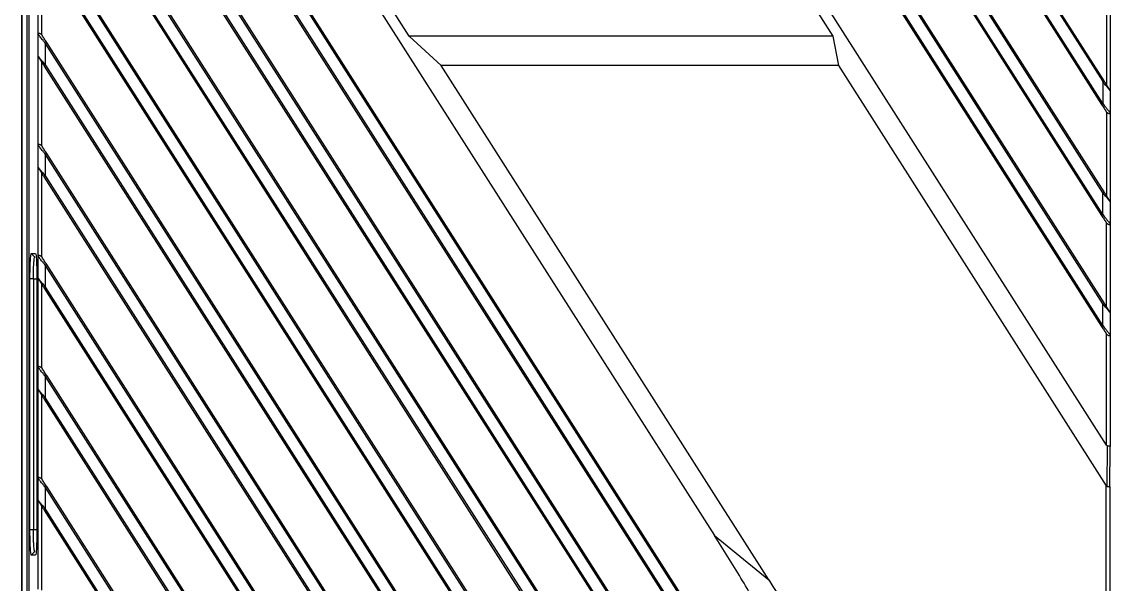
# Model space of a CAD drawing. Header units: millimetres. Extents: x 620 to 19791, y 2539 to 6969.
# Drawn here: x 8529.3 to 8677.1, y 3467.5 to 3543.9 of the extents above; entities that cross this region are included whole.
import ezdxf

# ---------------------------------------------------------------- set-up
doc = ezdxf.new("R2010")
doc.units = ezdxf.units.MM

# ---------------------------------------------------------------- blocks, each defined once
blk = doc.blocks.new('tgd')
at = {"color": 7, "linetype": 'Continuous', "lineweight": 25}
for p, q in [((18289.27, 4863.69), (18185.1, 5027.2)), ((18186.76, 5027.58), (18289.27, 4866.67)), ((18185.78, 5025.77), (18289.1, 4863.58)), ((18289.44, 4866.78), (18187.82, 5026.29)), ((18289.27, 4851.59), (18179.71, 5023.56)), ((18289.27, 4848.61), (18178.1, 5023.11)), ((18289.44, 4851.7), (18180.35, 5022.94)), ((18178.89, 5021.51), (18289.1, 4848.51)), ((18289.27, 4836.52), (18174.52, 5016.64)), ((18289.44, 4836.62), (18175.88, 5014.87)), ((18289.27, 4833.54), (18174.17, 5014.21)), ((18175.58, 5011.62), (18289.1, 4833.43)), ((18142.48, 4763.25), (18142.48, 5002.46)), ((18142.48, 5002.46), (18142.48, 4763.25)), ((18143.2, 4763.25), (18143.2, 5002.46)), ((18143.43, 5002.46), (18143.43, 4763.25)), ((18289.77, 4817.31), (18198.43, 4960.69)), ((18145.19, 4948.41), (18236.53, 4805.03)), ((18260.78, 4751.51), (18145.69, 4932.17)), ((18259.37, 4754.09), (18145.86, 4932.28)), ((18145.52, 4929.09), (18259.07, 4750.84)), ((18145.69, 4929.19), (18260.44, 4749.07)), ((18256.85, 4742.6), (18145.69, 4917.1)), ((18256.07, 4744.2), (18145.86, 4917.2)), ((18145.69, 4914.12), (18255.25, 4742.15)), ((18145.52, 4914.01), (18254.61, 4742.77)), ((18249.85, 4738.52), (18145.69, 4902.02)), ((18249.18, 4739.95), (18145.86, 4902.13)), ((18145.52, 4898.94), (18247.14, 4739.42)), ((18145.69, 4899.04), (18248.2, 4738.14)), ((18195.1, 4872.86), (18182.35, 4892.86)), ((18239.86, 4892.86), (18252.6, 4872.86)), ((18240.85, 4737.56), (18145.69, 4886.94)), ((18240.33, 4738.76), (18145.86, 4887.05)), ((18144.69, 4873.13), (18144.69, 4885.22)), ((18145.19, 4873.02), (18145.19, 4884.38)), ((18145.52, 4883.86), (18237.96, 4738.76)), ((18145.69, 4883.97), (18238.96, 4737.56)), ((18289.77, 4877.62), (18289.77, 4866.25)), ((18290.27, 4877.51), (18290.27, 4865.41)), ((18144.69, 4870.15), (18144.69, 4873.13)), ((18145.19, 4873.02), (18145.23, 4872.96)), ((18199.42, 4868.86), (18195.1, 4872.86)), ((18252.6, 4872.86), (18195.1, 4872.86)), ((18252.6, 4872.86), (18253.37, 4868.86)), ((18145.69, 4868.89), (18145.69, 4871.87)), ((18231.25, 4737.56), (18145.69, 4871.87)), ((18230.72, 4738.76), (18145.86, 4871.98)), ((18144.69, 4858.05), (18144.69, 4870.15)), ((18145.19, 4857.94), (18145.19, 4869.31)), ((18145.52, 4868.78), (18228.35, 4738.76)), ((18145.69, 4868.89), (18229.36, 4737.56)), ((18243.91, 4799.03), (18199.42, 4868.86)), ((18253.37, 4868.86), (18199.42, 4868.86)), ((18253.37, 4868.86), (18289.72, 4811.8)), ((18289.27, 4866.67), (18289.27, 4863.69)), ((18290.27, 4865.41), (18290.27, 4862.43)), ((18289.77, 4862.54), (18289.72, 4862.6)), ((18289.77, 4862.54), (18289.77, 4851.18)), ((18290.27, 4862.43), (18290.27, 4850.34)), ((18144.69, 4855.07), (18144.69, 4858.05)), ((18145.19, 4857.94), (18145.23, 4857.88)), ((18145.69, 4853.82), (18145.69, 4856.79)), ((18221.65, 4737.56), (18145.69, 4856.79)), ((18221.12, 4738.76), (18145.86, 4856.9)), ((18144.69, 4842.98), (18144.69, 4855.07)), ((18145.19, 4842.87), (18145.19, 4854.23)), ((18145.52, 4853.71), (18218.75, 4738.76)), ((18145.69, 4853.82), (18219.75, 4737.56)), ((18289.27, 4848.61), (18289.27, 4851.59)), ((18290.27, 4850.34), (18290.27, 4847.36)), ((18289.72, 4847.53), (18289.77, 4847.47)), ((18289.77, 4836.1), (18289.77, 4847.47)), ((18290.27, 4847.36), (18290.27, 4835.26)), ((18143.77, 4843.33), (18144.35, 4843.33)), ((18143.77, 4843.33), (18144.24, 4842.86)), ((18144.69, 4840), (18144.69, 4842.98)), ((18145.19, 4842.87), (18145.23, 4842.81)), ((18145.69, 4838.74), (18145.69, 4841.72)), ((18212.04, 4737.56), (18145.69, 4841.72)), ((18211.52, 4738.76), (18145.86, 4841.83)), ((18144.06, 4839.9), (18143.59, 4839.88)), ((18143.59, 4805.86), (18143.59, 4839.88)), ((18144.06, 4839.86), (18144.06, 4839.9)), ((18144.06, 4839.86), (18144.06, 4805.86)), ((18144.53, 4839.89), (18144.53, 4805.86)), ((18144.69, 4827.9), (18144.69, 4840)), ((18145.19, 4827.79), (18145.19, 4839.16)), ((18145.69, 4838.74), (18210.15, 4737.56)), ((18145.52, 4838.63), (18209.15, 4738.76)), ((18289.27, 4833.54), (18289.27, 4836.52)), ((18290.27, 4835.26), (18290.27, 4832.28)), ((18289.72, 4832.45), (18289.77, 4832.39)), ((18289.77, 4817.31), (18289.77, 4832.39)), ((18290.27, 4832.28), (18290.27, 4817.15)), ((18144.69, 4824.92), (18144.69, 4827.9)), ((18145.19, 4827.79), (18145.23, 4827.73)), ((18145.69, 4823.67), (18145.69, 4826.64)), ((18202.44, 4737.56), (18145.69, 4826.64)), ((18201.91, 4738.76), (18145.86, 4826.75)), ((18144.69, 4812.82), (18144.69, 4824.92)), ((18145.19, 4812.72), (18145.19, 4824.08)), ((18145.52, 4823.56), (18199.54, 4738.76)), ((18145.69, 4823.67), (18200.54, 4737.56)), ((18289.85, 4811.7), (18289.9, 4817.2)), ((18290.22, 4811.65), (18290.27, 4817.15)), ((18144.69, 4809.85), (18144.69, 4812.82)), ((18145.19, 4812.72), (18145.23, 4812.66)), ((18145.69, 4808.59), (18145.69, 4811.57)), ((18192.84, 4737.56), (18145.69, 4811.57)), ((18192.31, 4738.76), (18145.86, 4811.68)), ((18289.72, 4758.81), (18289.72, 4811.8)), ((18290.22, 4811.65), (18290.22, 4758.81)), ((18144.69, 4797.75), (18144.69, 4809.85)), ((18145.19, 4797.64), (18145.19, 4809)), ((18145.52, 4808.48), (18189.94, 4738.76)), ((18145.69, 4808.59), (18190.94, 4737.56)), ((18143.59, 4805.86), (18144.06, 4805.86)), ((18236.53, 4805.03), (18243.91, 4799.03)), ((18144.24, 4802.86), (18143.77, 4802.38)), ((18144.35, 4802.38), (18143.77, 4802.38))]:
    blk.add_line(p, q, dxfattribs=at)
at = {"color": 8, "linetype": 'Continuous', "lineweight": 25}
for p, q in [((18144.51, 4839.86), (18144.06, 4839.86)), ((18144.06, 4805.86), (18144.53, 4805.86))]:
    blk.add_line(p, q, dxfattribs=at)
at = {"color": 7, "linetype": 'Continuous', "lineweight": 25, "flags": 128}
for points in [[(18145.86, 4871.98), (18145.85, 4871.98), (18145.84, 4871.97), (18145.83, 4871.96), (18145.81, 4871.95), (18145.78, 4871.93), (18145.75, 4871.91), (18145.72, 4871.89), (18145.69, 4871.87)], [(18145.52, 4868.78), (18145.52, 4868.79), (18145.53, 4868.79), (18145.55, 4868.8), (18145.57, 4868.82), (18145.59, 4868.83), (18145.62, 4868.85), (18145.65, 4868.87), (18145.69, 4868.89)], [(18289.27, 4866.67), (18289.3, 4866.69), (18289.33, 4866.71), (18289.36, 4866.73), (18289.39, 4866.74), (18289.41, 4866.76), (18289.42, 4866.77), (18289.43, 4866.77), (18289.44, 4866.78)], [(18289.1, 4863.58), (18289.1, 4863.58), (18289.11, 4863.59), (18289.13, 4863.6), (18289.15, 4863.61), (18289.17, 4863.63), (18289.2, 4863.65), (18289.24, 4863.67), (18289.27, 4863.69)], [(18145.86, 4856.9), (18145.85, 4856.9), (18145.84, 4856.89), (18145.83, 4856.88), (18145.81, 4856.87), (18145.78, 4856.85), (18145.75, 4856.84), (18145.72, 4856.82), (18145.69, 4856.79)], [(18145.52, 4853.71), (18145.52, 4853.71), (18145.53, 4853.72), (18145.55, 4853.73), (18145.57, 4853.74), (18145.59, 4853.76), (18145.62, 4853.78), (18145.65, 4853.8), (18145.69, 4853.82)], [(18289.27, 4851.59), (18289.3, 4851.61), (18289.33, 4851.63), (18289.36, 4851.65), (18289.39, 4851.67), (18289.41, 4851.68), (18289.42, 4851.69), (18289.43, 4851.7), (18289.44, 4851.7)], [(18145.86, 4841.83), (18145.85, 4841.82), (18145.84, 4841.82), (18145.83, 4841.81), (18145.81, 4841.8), (18145.78, 4841.78), (18145.75, 4841.76), (18145.72, 4841.74), (18145.69, 4841.72)], [(18145.52, 4838.63), (18145.52, 4838.64), (18145.53, 4838.64), (18145.55, 4838.65), (18145.57, 4838.67), (18145.59, 4838.68), (18145.62, 4838.7), (18145.65, 4838.72), (18145.69, 4838.74)], [(18289.44, 4836.62), (18289.43, 4836.62), (18289.42, 4836.62), (18289.41, 4836.61), (18289.39, 4836.59), (18289.36, 4836.58), (18289.33, 4836.56), (18289.3, 4836.54), (18289.27, 4836.52)], [(18145.86, 4826.75), (18145.85, 4826.75), (18145.84, 4826.74), (18145.83, 4826.73), (18145.81, 4826.72), (18145.78, 4826.7), (18145.75, 4826.69), (18145.72, 4826.67), (18145.69, 4826.64)], [(18145.52, 4823.56), (18145.52, 4823.56), (18145.53, 4823.57), (18145.55, 4823.58), (18145.57, 4823.59), (18145.59, 4823.61), (18145.62, 4823.63), (18145.65, 4823.65), (18145.69, 4823.67)], [(18145.86, 4811.68), (18145.85, 4811.67), (18145.84, 4811.67), (18145.83, 4811.66), (18145.81, 4811.64), (18145.78, 4811.63), (18145.75, 4811.61), (18145.72, 4811.59), (18145.69, 4811.57)], [(18145.52, 4808.48), (18145.52, 4808.49), (18145.53, 4808.49), (18145.55, 4808.5), (18145.57, 4808.51), (18145.59, 4808.53), (18145.62, 4808.55), (18145.65, 4808.57), (18145.69, 4808.59)]]:
    blk.add_lwpolyline(points, dxfattribs=at)
at = {"color": 7, "linetype": 'Continuous', "lineweight": 25}
for points, knots in [([(18145.19, 4873.02), (18145.16, 4873.05), (18145.11, 4873.1), (18145.02, 4873.15), (18144.93, 4873.19), (18144.85, 4873.21), (18144.78, 4873.21), (18144.71, 4873.19), (18144.7, 4873.15), (18144.69, 4873.13)], [0, 0, 0, 0, 0.1341315, 0.2622037, 0.3885342, 0.5273058, 0.6425663, 0.7518324, 1, 1, 1, 1]), ([(18145.69, 4871.87), (18145.58, 4872.01), (18145.34, 4872.31), (18145.06, 4872.64), (18144.89, 4872.89), (18144.79, 4873), (18144.71, 4873.07), (18144.7, 4873.11), (18144.69, 4873.13)], [0, 0, 0, 0, 0.257384, 0.56819, 0.677429, 0.771192, 0.881044, 1, 1, 1, 1]), ([(18145.86, 4871.98), (18145.75, 4872.15), (18145.53, 4872.5), (18145.33, 4872.8), (18145.23, 4872.96)], [0, 0, 0, 0, 0.502859, 1, 1, 1, 1]), ([(18144.69, 4870.15), (18144.69, 4870.14), (18144.71, 4870.13), (18144.77, 4870.04), (18144.88, 4869.91), (18145.06, 4869.68), (18145.33, 4869.34), (18145.56, 4869.05), (18145.69, 4868.89)], [0, 0, 0, 0, 0.093369, 0.196878, 0.314764, 0.449931, 0.705776, 1, 1, 1, 1]), ([(18144.77, 4869.97), (18144.74, 4870), (18144.7, 4870.06), (18144.69, 4870.12), (18144.69, 4870.15)], [0, 0, 0, 0, 0.585173, 1, 1, 1, 1]), ([(18144.77, 4869.97), (18144.79, 4869.94), (18144.83, 4869.87), (18144.94, 4869.69), (18145.17, 4869.34), (18145.38, 4869.01), (18145.52, 4868.78)], [0, 0, 0, 0, 0.115365, 0.245985, 0.496102, 1, 1, 1, 1]), ([(18290.19, 4865.59), (18290.17, 4865.62), (18290.13, 4865.69), (18290.01, 4865.87), (18289.79, 4866.22), (18289.58, 4866.55), (18289.44, 4866.78)], [0, 0, 0, 0, 0.115374, 0.245988, 0.496102, 1, 1, 1, 1]), ([(18290.27, 4865.41), (18290.26, 4865.42), (18290.25, 4865.44), (18290.17, 4865.54), (18290.06, 4865.67), (18289.89, 4865.89), (18289.62, 4866.22), (18289.39, 4866.51), (18289.27, 4866.67)], [0, 0, 0, 0, 0.098061, 0.217258, 0.34294, 0.45913, 0.70437, 1, 1, 1, 1]), ([(18290.19, 4865.59), (18290.21, 4865.56), (18290.25, 4865.5), (18290.26, 4865.44), (18290.27, 4865.41)], [0, 0, 0, 0, 0.541524, 1, 1, 1, 1]), ([(18289.1, 4863.58), (18289.21, 4863.41), (18289.43, 4863.07), (18289.63, 4862.76), (18289.72, 4862.6)], [0, 0, 0, 0, 0.502862, 1, 1, 1, 1]), ([(18289.27, 4863.69), (18289.4, 4863.53), (18289.63, 4863.23), (18289.9, 4862.91), (18290.07, 4862.68), (18290.18, 4862.55), (18290.24, 4862.47), (18290.26, 4862.43), (18290.27, 4862.43), (18290.27, 4862.43)], [0, 0, 0, 0, 0.30207, 0.550671, 0.66567, 0.787576, 0.918981, 0.964421, 1, 1, 1, 1]), ([(18289.77, 4862.54), (18289.79, 4862.51), (18289.84, 4862.46), (18289.93, 4862.41), (18290.03, 4862.37), (18290.11, 4862.35), (18290.17, 4862.35), (18290.22, 4862.36), (18290.25, 4862.39), (18290.26, 4862.42), (18290.27, 4862.43)], [0, 0, 0, 0, 0.134898, 0.261911, 0.394646, 0.528442, 0.642515, 0.748171, 0.855386, 1, 1, 1, 1]), ([(18145.19, 4857.94), (18145.16, 4857.97), (18145.11, 4858.02), (18145.02, 4858.08), (18144.93, 4858.11), (18144.85, 4858.13), (18144.78, 4858.14), (18144.71, 4858.12), (18144.7, 4858.08), (18144.69, 4858.05)], [0, 0, 0, 0, 0.134132, 0.262203, 0.388534, 0.527306, 0.642566, 0.751832, 1, 1, 1, 1]), ([(18145.69, 4856.79), (18145.58, 4856.93), (18145.34, 4857.23), (18145.06, 4857.57), (18144.89, 4857.81), (18144.79, 4857.92), (18144.71, 4858), (18144.7, 4858.03), (18144.69, 4858.05)], [0, 0, 0, 0, 0.257384, 0.56819, 0.677429, 0.771192, 0.881044, 1, 1, 1, 1]), ([(18145.86, 4856.9), (18145.75, 4857.08), (18145.53, 4857.42), (18145.33, 4857.73), (18145.23, 4857.88)], [0, 0, 0, 0, 0.502858, 1, 1, 1, 1]), ([(18144.69, 4855.07), (18144.69, 4855.06), (18144.71, 4855.05), (18144.77, 4854.96), (18144.88, 4854.83), (18145.06, 4854.61), (18145.33, 4854.27), (18145.56, 4853.97), (18145.69, 4853.82)], [0, 0, 0, 0, 0.093369, 0.196878, 0.314764, 0.449931, 0.705776, 1, 1, 1, 1]), ([(18144.77, 4854.89), (18144.74, 4854.93), (18144.7, 4854.99), (18144.69, 4855.05), (18144.69, 4855.07)], [0, 0, 0, 0, 0.585173, 1, 1, 1, 1]), ([(18144.77, 4854.89), (18144.79, 4854.86), (18144.83, 4854.79), (18144.94, 4854.62), (18145.17, 4854.26), (18145.38, 4853.93), (18145.52, 4853.71)], [0, 0, 0, 0, 0.115365, 0.245985, 0.496102, 1, 1, 1, 1]), ([(18290.27, 4850.34), (18290.26, 4850.35), (18290.25, 4850.36), (18290.17, 4850.47), (18290.06, 4850.6), (18289.89, 4850.82), (18289.62, 4851.15), (18289.39, 4851.43), (18289.27, 4851.59)], [0, 0, 0, 0, 0.098061, 0.217259, 0.342941, 0.45913, 0.704371, 1, 1, 1, 1]), ([(18290.19, 4850.52), (18290.17, 4850.55), (18290.13, 4850.62), (18290.01, 4850.79), (18289.79, 4851.15), (18289.58, 4851.48), (18289.44, 4851.7)], [0, 0, 0, 0, 0.115374, 0.245988, 0.496101, 1, 1, 1, 1]), ([(18290.19, 4850.52), (18290.21, 4850.48), (18290.25, 4850.42), (18290.26, 4850.36), (18290.27, 4850.34)], [0, 0, 0, 0, 0.541523, 1, 1, 1, 1]), ([(18289.27, 4848.61), (18289.25, 4848.6), (18289.2, 4848.57), (18289.15, 4848.54), (18289.11, 4848.51), (18289.1, 4848.51), (18289.1, 4848.51)], [0, 0, 0, 0, 0.250003, 0.500008, 0.750006, 1, 1, 1, 1]), ([(18289.1, 4848.51), (18289.21, 4848.33), (18289.43, 4847.99), (18289.63, 4847.68), (18289.72, 4847.53)], [0, 0, 0, 0, 0.502862, 1, 1, 1, 1]), ([(18289.27, 4848.61), (18289.4, 4848.45), (18289.63, 4848.16), (18289.9, 4847.83), (18290.07, 4847.61), (18290.18, 4847.47), (18290.24, 4847.39), (18290.26, 4847.35), (18290.27, 4847.36), (18290.27, 4847.36)], [0, 0, 0, 0, 0.302069, 0.550671, 0.66567, 0.787575, 0.918981, 0.964421, 1, 1, 1, 1]), ([(18289.77, 4847.47), (18289.79, 4847.44), (18289.84, 4847.39), (18289.93, 4847.33), (18290.03, 4847.3), (18290.11, 4847.28), (18290.17, 4847.27), (18290.22, 4847.29), (18290.25, 4847.32), (18290.26, 4847.34), (18290.27, 4847.36)], [0, 0, 0, 0, 0.134901, 0.261912, 0.394646, 0.528442, 0.642516, 0.748172, 0.855387, 1, 1, 1, 1]), ([(18143.59, 4839.88), (18143.59, 4840.33), (18143.6, 4841.24), (18143.64, 4842.38), (18143.7, 4843.17), (18143.75, 4843.28), (18143.77, 4843.33)], [0, 0, 0, 0, 0.246885, 0.50013, 0.753332, 1, 1, 1, 1]), ([(18144.35, 4843.33), (18144.37, 4843.28), (18144.42, 4843.17), (18144.48, 4842.39), (18144.52, 4841.24), (18144.53, 4840.33), (18144.53, 4839.89)], [0, 0, 0, 0, 0.24679, 0.500041, 0.753319, 1, 1, 1, 1]), ([(18144.06, 4839.9), (18144.06, 4840.28), (18144.06, 4841.06), (18144.12, 4842.04), (18144.17, 4842.72), (18144.22, 4842.81), (18144.24, 4842.86)], [0, 0, 0, 0, 0.249535, 0.499555, 0.749659, 1, 1, 1, 1]), ([(18145.19, 4842.87), (18145.16, 4842.9), (18145.11, 4842.95), (18145.02, 4843), (18144.93, 4843.04), (18144.85, 4843.06), (18144.78, 4843.06), (18144.71, 4843.04), (18144.7, 4843), (18144.69, 4842.98)], [0, 0, 0, 0, 0.134133, 0.262204, 0.388535, 0.527306, 0.642566, 0.751832, 1, 1, 1, 1]), ([(18145.69, 4841.72), (18145.58, 4841.86), (18145.34, 4842.16), (18145.06, 4842.49), (18144.89, 4842.74), (18144.79, 4842.85), (18144.71, 4842.92), (18144.7, 4842.96), (18144.69, 4842.98)], [0, 0, 0, 0, 0.257385, 0.568191, 0.67743, 0.771192, 0.881045, 1, 1, 1, 1]), ([(18145.86, 4841.83), (18145.75, 4842), (18145.53, 4842.34), (18145.33, 4842.65), (18145.23, 4842.81)], [0, 0, 0, 0, 0.502861, 1, 1, 1, 1]), ([(18144.69, 4840), (18144.69, 4839.99), (18144.71, 4839.97), (18144.77, 4839.89), (18144.88, 4839.76), (18145.06, 4839.53), (18145.33, 4839.19), (18145.56, 4838.9), (18145.69, 4838.74)], [0, 0, 0, 0, 0.093369, 0.196878, 0.314764, 0.449932, 0.705777, 1, 1, 1, 1]), ([(18144.69, 4840), (18144.69, 4839.97), (18144.7, 4839.91), (18144.74, 4839.85), (18144.77, 4839.82)], [0, 0, 0, 0, 0.414823, 1, 1, 1, 1]), ([(18144.77, 4839.82), (18144.79, 4839.79), (18144.83, 4839.72), (18144.94, 4839.54), (18145.17, 4839.19), (18145.38, 4838.86), (18145.52, 4838.63)], [0, 0, 0, 0, 0.1153656, 0.2459849, 0.4961026, 1, 1, 1, 1]), ([(18290.27, 4835.26), (18290.26, 4835.27), (18290.25, 4835.29), (18290.17, 4835.39), (18290.06, 4835.52), (18289.89, 4835.74), (18289.62, 4836.07), (18289.39, 4836.36), (18289.27, 4836.52)], [0, 0, 0, 0, 0.098066, 0.217262, 0.342944, 0.459133, 0.704371, 1, 1, 1, 1]), ([(18290.19, 4835.44), (18290.17, 4835.47), (18290.13, 4835.54), (18290.01, 4835.72), (18289.79, 4836.07), (18289.58, 4836.4), (18289.44, 4836.62)], [0, 0, 0, 0, 0.115375, 0.245988, 0.496102, 1, 1, 1, 1]), ([(18290.19, 4835.44), (18290.21, 4835.41), (18290.25, 4835.35), (18290.26, 4835.29), (18290.27, 4835.26)], [0, 0, 0, 0, 0.541501, 1, 1, 1, 1]), ([(18289.27, 4833.54), (18289.25, 4833.53), (18289.2, 4833.5), (18289.15, 4833.46), (18289.11, 4833.44), (18289.1, 4833.43), (18289.1, 4833.43)], [0, 0, 0, 0, 0.250004, 0.5000048, 0.750004, 1, 1, 1, 1]), ([(18289.1, 4833.43), (18289.21, 4833.26), (18289.43, 4832.91), (18289.63, 4832.61), (18289.72, 4832.45)], [0, 0, 0, 0, 0.50286, 1, 1, 1, 1]), ([(18289.27, 4833.54), (18289.4, 4833.38), (18289.63, 4833.08), (18289.9, 4832.75), (18290.07, 4832.53), (18290.18, 4832.4), (18290.24, 4832.32), (18290.26, 4832.28), (18290.27, 4832.28), (18290.27, 4832.28)], [0, 0, 0, 0, 0.302013, 0.550517, 0.665494, 0.787379, 0.918829, 0.96437, 1, 1, 1, 1]), ([(18289.77, 4832.39), (18289.81, 4832.35), (18289.86, 4832.3), (18289.96, 4832.25), (18290.03, 4832.22), (18290.11, 4832.2), (18290.2, 4832.2), (18290.25, 4832.23), (18290.26, 4832.25), (18290.27, 4832.28), (18290.27, 4832.28)], [0, 0, 0, 0, 0.194221, 0.291327, 0.391312, 0.523931, 0.662944, 0.859307, 0.945989, 1, 1, 1, 1]), ([(18145.19, 4827.79), (18145.16, 4827.82), (18145.11, 4827.87), (18145.02, 4827.93), (18144.93, 4827.96), (18144.85, 4827.98), (18144.78, 4827.98), (18144.71, 4827.97), (18144.7, 4827.93), (18144.69, 4827.9)], [0, 0, 0, 0, 0.13413, 0.262202, 0.388534, 0.527306, 0.642566, 0.751833, 1, 1, 1, 1]), ([(18145.69, 4826.64), (18145.58, 4826.78), (18145.34, 4827.08), (18145.06, 4827.42), (18144.89, 4827.66), (18144.79, 4827.77), (18144.71, 4827.85), (18144.7, 4827.88), (18144.69, 4827.9)], [0, 0, 0, 0, 0.257384, 0.56819, 0.677429, 0.771192, 0.881044, 1, 1, 1, 1]), ([(18145.86, 4826.75), (18145.75, 4826.92), (18145.53, 4827.27), (18145.33, 4827.58), (18145.23, 4827.73)], [0, 0, 0, 0, 0.502858, 1, 1, 1, 1]), ([(18144.69, 4824.92), (18144.69, 4824.91), (18144.71, 4824.9), (18144.77, 4824.81), (18144.88, 4824.68), (18145.06, 4824.46), (18145.33, 4824.12), (18145.56, 4823.82), (18145.69, 4823.67)], [0, 0, 0, 0, 0.093368, 0.196878, 0.314764, 0.449932, 0.705777, 1, 1, 1, 1]), ([(18144.77, 4824.74), (18144.74, 4824.78), (18144.7, 4824.84), (18144.69, 4824.9), (18144.69, 4824.92)], [0, 0, 0, 0, 0.585177, 1, 1, 1, 1]), ([(18144.77, 4824.74), (18144.79, 4824.71), (18144.83, 4824.64), (18144.94, 4824.47), (18145.17, 4824.11), (18145.38, 4823.78), (18145.52, 4823.56)], [0, 0, 0, 0, 0.1153656, 0.2459849, 0.4961026, 1, 1, 1, 1]), ([(18289.77, 4817.31), (18289.79, 4817.28), (18289.81, 4817.24), (18289.86, 4817.2), (18289.89, 4817.2), (18289.9, 4817.2)], [0, 0, 0, 0, 0.515812, 0.76529, 1, 1, 1, 1]), ([(18290.27, 4817.15), (18290.26, 4817.15), (18290.25, 4817.17), (18290.17, 4817.18), (18290.05, 4817.19), (18289.95, 4817.2), (18289.9, 4817.2)], [0, 0, 0, 0, 0.244945, 0.484113, 0.750663, 1, 1, 1, 1]), ([(18145.19, 4812.72), (18145.16, 4812.74), (18145.11, 4812.8), (18145.02, 4812.85), (18144.93, 4812.89), (18144.85, 4812.9), (18144.78, 4812.91), (18144.71, 4812.89), (18144.7, 4812.85), (18144.69, 4812.82)], [0, 0, 0, 0, 0.134133, 0.262204, 0.388536, 0.527307, 0.642567, 0.751832, 1, 1, 1, 1]), ([(18145.69, 4811.57), (18145.58, 4811.71), (18145.34, 4812.01), (18145.06, 4812.34), (18144.89, 4812.58), (18144.79, 4812.69), (18144.71, 4812.77), (18144.7, 4812.81), (18144.69, 4812.82)], [0, 0, 0, 0, 0.257385, 0.568191, 0.677429, 0.771192, 0.881045, 1, 1, 1, 1]), ([(18145.86, 4811.68), (18145.75, 4811.85), (18145.53, 4812.19), (18145.33, 4812.5), (18145.23, 4812.66)], [0, 0, 0, 0, 0.502859, 1, 1, 1, 1]), ([(18289.85, 4811.7), (18289.84, 4811.7), (18289.81, 4811.7), (18289.76, 4811.74), (18289.73, 4811.78), (18289.72, 4811.8)], [0, 0, 0, 0, 0.234672, 0.484222, 1, 1, 1, 1]), ([(18289.85, 4811.7), (18289.89, 4811.7), (18289.97, 4811.69), (18290.09, 4811.68), (18290.19, 4811.67), (18290.21, 4811.66), (18290.22, 4811.65)], [0, 0, 0, 0, 0.1944, 0.425907, 0.694475, 1, 1, 1, 1]), ([(18144.69, 4809.85), (18144.69, 4809.84), (18144.71, 4809.82), (18144.77, 4809.74), (18144.88, 4809.61), (18145.06, 4809.38), (18145.33, 4809.04), (18145.56, 4808.75), (18145.69, 4808.59)], [0, 0, 0, 0, 0.093369, 0.196877, 0.314764, 0.449932, 0.705777, 1, 1, 1, 1]), ([(18144.77, 4809.67), (18144.74, 4809.7), (18144.7, 4809.76), (18144.69, 4809.82), (18144.69, 4809.85)], [0, 0, 0, 0, 0.585177, 1, 1, 1, 1]), ([(18144.77, 4809.67), (18144.79, 4809.63), (18144.83, 4809.57), (18144.94, 4809.39), (18145.17, 4809.03), (18145.38, 4808.7), (18145.52, 4808.48)], [0, 0, 0, 0, 0.115366, 0.245983, 0.496103, 1, 1, 1, 1]), ([(18143.77, 4802.38), (18143.75, 4802.43), (18143.7, 4802.54), (18143.64, 4803.34), (18143.6, 4804.5), (18143.59, 4805.41), (18143.59, 4805.86)], [0, 0, 0, 0, 0.246595, 0.499969, 0.753356, 1, 1, 1, 1]), ([(18144.24, 4802.86), (18144.23, 4802.88), (18144.21, 4802.9), (18144.18, 4803.02), (18144.15, 4803.2), (18144.12, 4803.54), (18144.09, 4804.13), (18144.07, 4804.68), (18144.06, 4805.25), (18144.06, 4805.65), (18144.06, 4805.86)], [0, 0, 0, 0, 0.172798, 0.22395, 0.251448, 0.47876, 0.617808, 0.745871, 0.868989, 1, 1, 1, 1]), ([(18144.53, 4805.86), (18144.53, 4805.41), (18144.52, 4804.5), (18144.48, 4803.34), (18144.42, 4802.54), (18144.37, 4802.43), (18144.35, 4802.38)], [0, 0, 0, 0, 0.246585, 0.499966, 0.75337, 1, 1, 1, 1]), ([(18257.13, 4757.61), (18257, 4759.05), (18256.75, 4761.89), (18255.75, 4766.11), (18254.51, 4770.21), (18253.02, 4774.24), (18251.35, 4778.21), (18249.25, 4782.75), (18246.61, 4787.94), (18243.47, 4793.63), (18240.09, 4799.37), (18237.74, 4803.1), (18236.53, 4805.03)], [0, 0, 0, 0, 0.082893, 0.164199, 0.248341, 0.329369, 0.411417, 0.49587, 0.616703, 0.746397, 0.869316, 1, 1, 1, 1]), ([(18243.91, 4799.03), (18245.4, 4796.65), (18248.27, 4792.08), (18252.28, 4785.11), (18255.95, 4778.22), (18258.71, 4772.32), (18260.64, 4767.61), (18261.93, 4764.05), (18263, 4760.55), (18263.77, 4757.37), (18264.25, 4754.63), (18264.51, 4752.23), (18264.59, 4749.43), (18264.34, 4746.79), (18263.73, 4744.37), (18263.22, 4743.19), (18262.97, 4742.61)], [0, 0, 0, 0, 0.136796, 0.26403, 0.392617, 0.518444, 0.581994, 0.641239, 0.703307, 0.760788, 0.801048, 0.839503, 0.87864, 0.937501, 0.968675, 1, 1, 1, 1])]:
    blk.add_open_spline(points, degree=3, knots=knots, dxfattribs=at)

msp = doc.modelspace()

# ---------------------------------------------------------------- block references
msp.add_blockref('tgd', (-9613.17641, -1330.91272))

doc.saveas('drawing.dxf')
